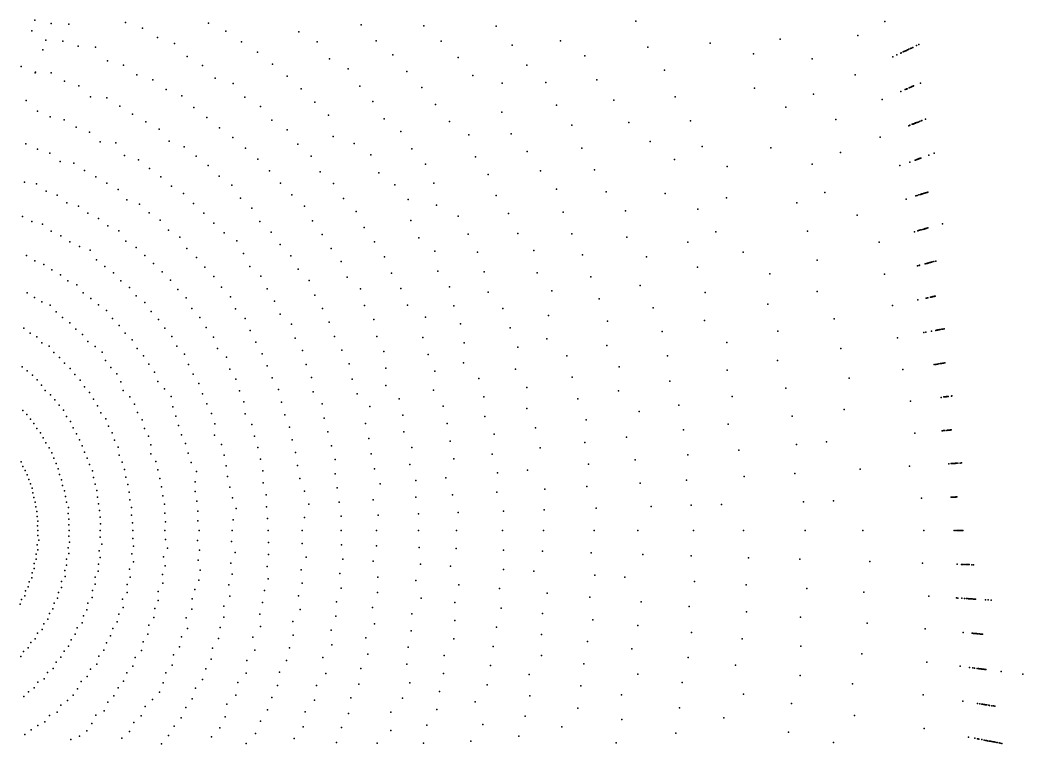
# Model space of a CAD drawing. Header units: millimetres. Extents: x -1492 to 2273, y -3124 to 2390.
# Drawn here: x 229 to 1950, y -366 to 875 of the extents above; entities that cross this region are included whole.
import ezdxf

# ---------------------------------------------------------------- set-up
doc = ezdxf.new("R2010")
doc.units = ezdxf.units.MM

msp = doc.modelspace()

# ---------------------------------------------------------------- linework, layer by layer
for p in [(254.3, 875.5, 1254.8), (282.6, 869.7, 1178.9), (312.7, 868.6, 1047.2), (410.1, 871.4, 1628.5), (439.1, 861.8, 1635.4), (552.4, 870.4, 1624.5), (814.4, 867.2, 1637.4), (921.7, 865.6, 1630.1), (1045.6, 865, 1640.4), (1285.2, 873.4, 1654.8), (1712.9, 872.8, 1590.4), (249.1, 857.2, 1623.8), (464.7, 845.3, 1631.1), (582.2, 856.7, 1632.1), (707.6, 855.4, 1633.5), (1666.2, 849, 1648.7), (273.2, 840.8, 1608), (302.2, 839.5, 1622.9), (329, 830.9, 1625.6), (358.7, 829, 1643.1), (493.9, 835.1, 1640.6), (608.8, 837.9, 1632.1), (739, 838.2, 1644.2), (840, 840, 1635), (951.7, 839, 1635.6), (1073.3, 832.5, 1642), (1156.2, 840, 1621), (1306.2, 829, 1647.5), (1413.2, 835.8, 1641.9), (1533.1, 842.8, 1642.9), (1756.4, 826.5, 1231.9), (1756.9, 826.7, 564.1), (1758.1, 827.3, 370.6), (1758.2, 827.4, 122.3), (1760.6, 828.5, 308.2), (1767.2, 831.6, 61.4), (1770.8, 833.3, 1421.8), (267.9, 824.5, 1047.9), (515.8, 812.7, 1627.7), (636.5, 820.5, 1636.3), (759.9, 809.2, 1633.5), (868.5, 815.6, 1639.9), (980.4, 811.1, 1640.4), (1197.8, 814, 1642.7), (1487.1, 817.6, 1697.1), (1588.1, 809.2, 1673.7), (1726.3, 812.3, 755.4), (1733.5, 815.7, 491.9), (1740, 818.8, 624.8), (1740.2, 818.9, 1591), (1740.7, 819.1, 1307.4), (1744, 820.7, 182.2), (1745.3, 821.3, 1140.8), (1746.7, 821.9, 431.5), (1746.9, 822, 695.1), (1747.9, 822.5, 909), (1748.4, 822.7, 1062.3), (1749.7, 823.3, 836.8), (1751.8, 824.3, 0), (1751.9, 824.4, 986.5), (1753.8, 825.3, 1503.5), (1754.1, 825.4, 244.9), (231.2, 795.7, 939.9), (379.1, 805.5, 1619.4), (406.6, 798, 1629.1), (542.2, 797.8, 1631.1), (661.9, 800.1, 1636.3), (792.1, 792.1, 1648.4), (1098.4, 798, 1641.2), (255, 784.9, 936.1), (255.5, 786.3, 1622.5), (282.5, 784.7, 1636.8), (429.6, 781.4, 1622), (563.7, 775.9, 1621.6), (687.1, 779.3, 1637.2), (892.8, 787.1, 1638.3), (1005.9, 780.2, 1641.2), (1334.6, 789.3, 1651.1), (1661.5, 781.8, 1618.9), (305.2, 770.8, 1627), (330.1, 762.9, 1631.4), (457.1, 772.9, 1633.4), (594.7, 766.6, 1640.6), (711.2, 757.4, 1637.2), (811.7, 762.2, 1638.4), (918.5, 759.8, 1640.7), (1056.2, 767.3, 1683), (1130.8, 768.5, 1652.8), (1218.3, 773.2, 1636.7), (1488.8, 758.6, 1670.9), (1749.7, 757.2, 897.1), (1750.1, 757.3, 755), (1750.2, 757.4, 825.3), (1751.1, 757.8, 1296.7), (1751.2, 757.8, 1211), (1754.6, 759.3, 688.3), (1755.3, 759.6, 1131.1), (1757.2, 760.4, 1052.6), (1757.3, 760.5, 556.3), (1757.3, 760.4, 975.6), (1758.2, 760.8, 428.2), (1759.2, 761.3, 492.2), (1759.3, 761.3, 1486.9), (1759.4, 761.4, 303.6), (1759.7, 761.5, 365.8), (1759.8, 761.5, 181.3), (1760.9, 762, 242.4), (1761.4, 762.2, 120.7), (1762.1, 762.5, 60.3), (1762.1, 762.5, 0), (1773.6, 767.5, 627.9), (350.1, 743.9, 1613.6), (378.2, 742.3, 1635), (479.9, 756.2, 1629.1), (506.6, 745.5, 1639.6), (614.9, 743.3, 1631.1), (1352.7, 743.7, 1643.8), (1590.3, 748.3, 1650.4), (1740.3, 753.1, 1568.7), (1747.8, 756.3, 1383.7), (239.6, 737.4, 1647.7), (400, 727.6, 1629.7), (527, 725.3, 1630.8), (641.3, 727.4, 1639.7), (734.7, 734.7, 1637.2), (834.4, 735.6, 1636.8), (941.9, 730.6, 1640.7), (1149.6, 729.5, 1645.8), (1247.7, 737.9, 1644.2), (1542.6, 725.9, 1704.8), (1708, 739.1, 1640.7), (259, 719.5, 1625.1), (281, 709.8, 1622.4), (422.2, 713.9, 1627.9), (549.5, 708.4, 1630.8), (758.5, 712.3, 1639.7), (853.6, 706.2, 1630.2), (1055.4, 717.3, 1645.1), (1782.3, 705.7, 1486.9), (304.7, 704.2, 1630.5), (325.6, 691.9, 1625.1), (444.9, 701.1, 1629.7), (468, 688.6, 1634.1), (571.2, 690.4, 1629.9), (661, 703.9, 1632.8), (965.8, 701.7, 1643.1), (1175.8, 695.3, 1651.2), (1273.2, 699.9, 1648), (1379.1, 702.7, 1648.2), (1628.4, 704.7, 1666.2), (1753.6, 694.3, 238.3), (1755.3, 695, 1198.1), (1755.8, 695.2, 747.7), (1759.7, 696.7, 178.9), (1760.3, 697, 423.2), (1760.4, 697, 964.7), (1760.7, 697.1, 1041.1), (1761, 697.2, 0), (1761.5, 697.4, 1120.4), (1762.4, 697.8, 486.7), (1762.4, 697.8, 1568.1), (1763.6, 698.3, 682.9), (1764.2, 698.5, 892.9), (1765, 698.8, 616.8), (1765.4, 699, 362.2), (1765.5, 699, 821.7), (1767.7, 699.9, 1381.3), (1767.9, 699.9, 552.4), (1769.6, 700.6, 301.4), (1772.4, 701.7, 119.9), (1775, 702.8, 60), (1776.4, 703.3, 1298.4), (348.1, 683.2, 1629.6), (594.2, 674, 1634.3), (687.5, 687.5, 1644), (766.5, 675.7, 1610.1), (882.5, 684.5, 1643.4), (999, 678.9, 1662.5), (1071.7, 680.1, 1636.4), (1704.5, 674.9, 1616.2), (238.8, 663.3, 1629), (259.1, 654.3, 1626.3), (366.5, 666.8, 1616.9), (393.2, 664.8, 1641.4), (485.1, 667.7, 1619.8), (510.6, 658.3, 1635), (615.7, 655.7, 1636.1), (705.4, 662.4, 1636.3), (802.2, 663.6, 1640.5), (901.3, 654.8, 1639.3), (1192.6, 655.6, 1645.1), (1309.9, 667.4, 1667.5), (1399.2, 658.4, 1646.7), (1517.2, 656.6, 1653.2), (280.1, 647.3, 1629.9), (408.4, 643.5, 1619.6), (531, 641.9, 1635), (637, 637, 1638.7), (728.2, 642, 1641.4), (830.7, 644.3, 1656.6), (1010.4, 641.2, 1647.2), (1098.9, 649.9, 1645.9), (1636.8, 648.1, 1653.2), (1768.7, 636.8, 676.8), (1769.4, 637, 420.4), (1769.7, 637.1, 958.4), (1769.9, 637.2, 358.8), (1770.3, 637.4, 298), (1770.8, 637.5, 237.8), (1770.9, 637.6, 611.5), (1771.8, 637.9, 1035.3), (1772.1, 638, 1368.4), (1772.2, 638, 178.1), (1772.9, 638.3, 118.5), (1773.2, 638.4, 1559.1), (1773.6, 638.5, 59.2), (1774.5, 638.9, 0), (1788.1, 643.8, 752.4), (1797.2, 647, 898.8), (297.9, 633.2, 1617.1), (321.1, 630.2, 1634.5), (432, 635.6, 1633.2), (451.2, 621.1, 1631.4), (551.8, 625.9, 1637.7), (924.7, 628.4, 1645.1), (1351.7, 636.1, 1694.5), (1442.4, 624.2, 1673.7), (1587.7, 628.6, 1707.7), (1738.3, 625.8, 1628.8), (1755.6, 632, 1268.1), (1764.7, 635.3, 1109.2), (1765, 635.4, 811.8), (1766.4, 635.9, 545.4), (1767.6, 636.4, 1192.2), (1767.9, 636.5, 1457.5), (1768, 636.5, 482.5), (339.6, 617.7, 1629), (358.8, 606.8, 1629), (470.8, 606.9, 1632.3), (570.6, 607.6, 1635.9), (657.1, 617, 1639.6), (743.7, 615.2, 1632), (844.4, 613.5, 1644.8), (1032.1, 610.4, 1650.4), (1122, 616.8, 1650.6), (1214.3, 618.7, 1647.4), (236.6, 597.6, 1623.4), (257.3, 594.6, 1636.4), (377.9, 595.5, 1629.9), (488.8, 590.9, 1629.6), (592.3, 592.3, 1643.9), (675.8, 595.8, 1638.7), (767, 595, 1641.4), (872.2, 592.7, 1661.6), (938.7, 595.7, 1636), (1149.6, 585.7, 1663.3), (274, 582.2, 1625.2), (293, 575, 1629.9), (397.3, 584.7, 1633.6), (509.6, 578.1, 1637.7), (607, 570, 1634.1), (695.6, 575.5, 1642.2), (784.1, 569.7, 1638.8), (894.9, 567.9, 1670.1), (1045.6, 574.8, 1642.3), (1234.3, 580.8, 1648.9), (1335.8, 578.1, 1651), (1441, 570.5, 1650.4), (1609.7, 579.5, 1606.6), (1749.2, 568.4, 1621.5), (1765.9, 573.8, 1261.9), (1768.4, 574.6, 804.6), (1771.2, 575.5, 737.4), (1773.9, 576.4, 1103.1), (1774.5, 576.6, 542.1), (1774.8, 576.7, 235.8), (1775.3, 576.8, 672.1), (1775.3, 576.8, 951.1), (1775.6, 576.9, 417.3), (1776.3, 577.2, 295.8), (1776.3, 577.1, 176.5), (1776.5, 577.2, 1448.9), (1777.5, 577.6, 0), (1778.8, 578, 480.2), (1780.1, 578.4, 608.1), (1781.4, 578.8, 1549.6), (1782.2, 579.1, 881.8), (1782.5, 579.2, 357.5), (1782.7, 579.2, 1030.5), (1782.7, 579.2, 1189.5), (1784.5, 579.8, 118), (1785.2, 580, 59), (1786.6, 580.5, 1364.8), (309.1, 562.3, 1620.6), (329.1, 556.4, 1632.7), (412, 567.1, 1619.8), (434, 559.5, 1636.4), (526.7, 560.9, 1635), (626.9, 552.7, 1640.3), (717.2, 556.3, 1651), (943.4, 557.9, 1612.8), (1392.1, 551.2, 1698.2), (1561.5, 562.2, 1659.6), (233.1, 538.8, 1630.6), (345.6, 544.6, 1629), (363.8, 535.3, 1634.6), (450.6, 544.7, 1633.6), (544.3, 544.3, 1635.9), (805.4, 547.4, 1646.6), (980.7, 539.1, 1646.7), (1066.8, 543.6, 1648), (1160.7, 546.2, 1653.8), (1267.7, 548.6, 1669.7), (1665.3, 541.1, 1644.3), (249.4, 529.9, 1626.8), (267.7, 525.5, 1638.1), (379.5, 522.4, 1630.8), (469.3, 532.4, 1640), (561.5, 527.3, 1636.8), (640.5, 529.9, 1631.4), (730.8, 530.9, 1643.1), (819.2, 519.9, 1640.6), (899.4, 531.9, 1646.4), (1778.1, 516.6, 666.6), (1779.6, 517, 1096), (1780, 517.1, 602.3), (1780.7, 517.3, 538.7), (1781.2, 517.5, 293.8), (1781.4, 517.5, 945.2), (1781.6, 517.6, 414.7), (1782, 517.7, 175.4), (1782.1, 517.8, 476.5), (1782.8, 518, 354.1), (1783.5, 518.2, 234.6), (1784.5, 518.5, 116.9), (1784.7, 518.5, 1441.6), (1786.2, 518.9, 58.5), (1786.2, 518.9, 0), (1811.3, 526.2, 1560.4), (282.3, 513.5, 1627.7), (299, 505.6, 1631.5), (398.7, 514, 1642.9), (483.6, 515, 1632.7), (503, 503, 1643.7), (579.4, 510.8, 1641.4), (659.7, 511.7, 1638.6), (747.5, 508, 1643.9), (913.3, 502.1, 1642.2), (998.1, 508.6, 1648.4), (1082.8, 509.5, 1647.2), (1175.6, 508.7, 1651.4), (1270.1, 502.9, 1651.2), (1422.8, 512.2, 1610.3), (1579.7, 513.3, 1661), (1763.4, 512.3, 1618.9), (1769.2, 514, 1169.2), (1770.5, 514.4, 1339.6), (1770.5, 514.4, 1013.6), (1772.3, 514.9, 730.7), (1774.3, 515.5, 1255.7), (1775, 515.7, 799.9), (1775.2, 515.7, 869.9), (314.2, 495.1, 1628.7), (331.1, 487.2, 1636.2), (410.6, 496.4, 1627.1), (428.2, 485.7, 1635.5), (515.3, 483.9, 1633.6), (600.7, 496.9, 1656.7), (675.4, 490.7, 1638.6), (762.7, 484, 1643.1), (836.9, 494.9, 1644), (1374.5, 494.8, 1657), (1703.2, 494.8, 1665.5), (240.3, 471.7, 1629.2), (349.2, 480.7, 1650.3), (443, 471.8, 1634.6), (531.5, 468.5, 1637.3), (612.3, 475, 1646.8), (693.5, 471.3, 1645.7), (854.2, 469.6, 1648.3), (940.5, 479.2, 1663.3), (1014.1, 477.2, 1649.2), (1110.2, 480.4, 1665), (1193.9, 472.7, 1655.4), (1303.8, 469.4, 1675.1), (1469.4, 477.4, 1645.3), (254.4, 462.8, 1625.4), (269.9, 456.4, 1632), (360.2, 464.4, 1632.4), (374.6, 452.8, 1632.4), (458.1, 458.1, 1636.4), (546.2, 451.9, 1638.2), (623.5, 453, 1637.7), (706.1, 448.1, 1641.2), (780, 461.3, 1648.3), (1391.2, 452, 1659.2), (1596.4, 463.8, 1662.4), (1768.7, 454.1, 723), (1771.3, 454.8, 1612.3), (1772.3, 455.1, 594.5), (1782, 457.5, 1167.6), (1784.1, 458.1, 797.1), (1784.8, 458.3, 1252.3), (1785, 458.3, 1013.1), (1786.1, 458.6, 867.7), (1786.5, 458.7, 412.3), (1786.6, 458.7, 1340.2), (1786.8, 458.8, 174.4), (1788.2, 459.1, 940.7), (1789.6, 459.5, 536.8), (1789.8, 459.6, 665.3), (1789.9, 459.6, 1092.9), (1790.9, 459.8, 0), (1790.9, 459.8, 292.8), (1791.9, 460.1, 1530.5), (1792.2, 460.1, 233.7), (1792.5, 460.2, 353), (1794.1, 460.7, 116.5), (1796.6, 461.3, 476.2), (1796.8, 461.3, 58.3), (1800.1, 462.2, 1441.6), (283.6, 446.9, 1629.2), (298.2, 438.8, 1633), (389.6, 441.9, 1636.2), (472.6, 443.8, 1637.3), (561.7, 435.7, 1642.8), (642, 436.3, 1649.5), (790.3, 434.5, 1640.4), (866.3, 441.4, 1644), (945.9, 445.1, 1647.3), (1025.5, 443.8, 1644.2), (1116, 441.8, 1652), (1208.1, 435, 1655.4), (1515.2, 440.2, 1680.3), (1712.2, 439.6, 1660), (311.1, 428.2, 1629.2), (326.7, 421.2, 1640.6), (402.1, 428.2, 1631.5), (417, 417, 1638.1), (487.1, 429.4, 1640.1), (499.5, 413.2, 1637.3), (574.8, 417.6, 1641.9), (652.8, 414.3, 1643.2), (725.3, 428.9, 1653.7), (813.4, 414.5, 1660.6), (882.5, 415.3, 1649.2), (965.8, 417.9, 1658.3), (1293.1, 420.1, 1643.5), (241.3, 408, 1631.5), (253.7, 399.7, 1629.6), (337.2, 407.6, 1628.2), (350.7, 397.8, 1632), (428.4, 402.3, 1632.4), (514.3, 398.9, 1643.8), (590.3, 401.1, 1649.2), (734.8, 404, 1645.7), (1032.2, 408.7, 1633.5), (1141.5, 411, 1669.8), (1222.4, 397.2, 1657), (1404.7, 408.1, 1659.2), (1596.5, 409.9, 1648.3), (1783.7, 398.7, 860.1), (1784.1, 398.8, 791.1), (1785.6, 399.1, 1161.1), (1785.7, 399.1, 1005.9), (1786.7, 399.4, 1514.5), (1790.9, 400.3, 1085.3), (1791.3, 400.4, 935.2), (1791.9, 400.5, 1247.8), (1793, 400.8, 1334.9), (1793, 400.8, 727.4), (1793.3, 400.8, 661.6), (1793.4, 400.9, 410.8), (1793.7, 400.9, 534), (1794.6, 401.1, 350.8), (1794.8, 401.2, 291.3), (1795, 401.2, 472.3), (1795.1, 401.2, 597.6), (1795.5, 401.3, 173.9), (1797, 401.7, 232.6), (1798, 401.9, 115.9), (1798.6, 402, 0), (1798.7, 402.1, 57.9), (1799, 402.1, 1429.9), (266.6, 392.3, 1632.5), (280.9, 386.6, 1645), (363.4, 387, 1633.9), (443.4, 390.9, 1641.8), (523.9, 380.6, 1635.5), (598.9, 380.1, 1639.1), (665.5, 393.6, 1643.2), (747.9, 381.1, 1647.5), (819.9, 385.8, 1648.3), (893.7, 386.7, 1646.6), (973.5, 385.4, 1649.8), (1057.2, 380.6, 1653.3), (1315.4, 382.2, 1655.8), (1511.7, 388.1, 1662.1), (1725.9, 385.8, 1660.7), (1769.3, 395.5, 1598.4), (290.9, 375, 1633.5), (302.1, 365.2, 1631.5), (377.4, 377.4, 1642.5), (387.5, 363.8, 1635.8), (454.1, 375.7, 1637.1), (466.8, 362.1, 1640.9), (537.7, 365.4, 1642), (615, 363.7, 1651), (675.3, 371.3, 1637.7), (836.1, 361.8, 1657.1), (924.8, 366.2, 1681.9), (1135.9, 369.1, 1643.9), (1625.8, 363.4, 1665.9), (235.8, 347, 1634), (314.2, 356.4, 1635.4), (324.5, 345.5, 1631.5), (398.9, 351.7, 1636.8), (477.7, 347, 1640), (548.6, 348.1, 1641.1), (695, 354.1, 1657.6), (759.5, 357.4, 1647.5), (984.6, 354.5, 1649), (1069.7, 347.6, 1655), (1236.6, 359.3, 1660.1), (1403.4, 360.3, 1643.5), (1804.3, 344.2, 864.3), (1804.3, 344.2, 1086.3), (1804.8, 344.3, 115.6), (1806.1, 344.5, 411), (1806.8, 344.7, 1011.2), (1807.5, 344.8, 57.8), (1807.5, 344.8, 291.4), (1810.5, 345.4, 1169.7), (1811.1, 345.5, 535.7), (1811.9, 345.6, 1340.2), (1814.2, 346.1, 1527.9), (246.2, 338.8, 1631.1), (257.9, 332.5, 1638.8), (336.2, 336.2, 1636.3), (409.5, 338.8, 1635.8), (421.4, 326.9, 1641.5), (489.4, 332.6, 1643.7), (561.2, 331.9, 1646.6), (623.7, 342.9, 1644.6), (700.8, 329.8, 1645.9), (768.7, 332.7, 1643.9), (841.2, 333.1, 1645.7), (920.1, 331.2, 1653.5), (1132.8, 329.1, 1623.7), (1330.5, 341.6, 1660.5), (1529.2, 341.8, 1668.6), (1734.3, 330.8, 1658), (1779.6, 339.5, 784), (1782.8, 340.1, 653.4), (1792.7, 342, 1609), (1800, 343.4, 231.5), (1801.1, 343.6, 470.8), (1801.3, 343.6, 173.3), (1802.1, 343.8, 596.1), (1802.4, 343.8, 350), (1802.8, 343.9, 1247.3), (1802.9, 343.9, 726.7), (1803.5, 344, 0), (1803.8, 344.1, 935.7), (1803.8, 344.1, 1424.4), (266.3, 321.9, 1627.2), (278.9, 316.4, 1642.7), (345.3, 324.3, 1630.6), (357.9, 315.5, 1642.1), (429.8, 312.2, 1634.9), (497.9, 316, 1638.1), (567.8, 312.1, 1636.4), (633.8, 322.9, 1643.7), (990.7, 321.9, 1641.4), (1083.3, 314.7, 1659.9), (1236, 317.3, 1645.1), (1441.8, 322.3, 1675.8), (1637.1, 312.3, 1666.7), (287, 305.6, 1633), (296.7, 296.7, 1634), (369.7, 305.9, 1651.7), (441.1, 299.8, 1641.5), (511.4, 302.4, 1650.3), (583.5, 297.3, 1654.1), (644.3, 303.2, 1645.5), (713.9, 308.9, 1653.1), (780.9, 309.2, 1648.4), (853.1, 307.1, 1649.2), (929, 301.9, 1651.8), (1167.1, 299.7, 1658.5), (1339.9, 299.5, 1659.7), (232.5, 281, 1631.7), (305.5, 286.9, 1632.1), (315.3, 277.9, 1636.9), (375.9, 291.5, 1637.3), (384.8, 279.6, 1637.3), (450.1, 285.6, 1640.6), (518, 284.8, 1641.8), (588.9, 277.1, 1643.8), (653.2, 282.6, 1644.6), (720.1, 285.1, 1645.9), (793.6, 285.7, 1655.5), (856.8, 278.4, 1638.7), (990, 287.6, 1624.5), (1079.1, 277.1, 1639.3), (1256.7, 280.9, 1660.1), (1528.4, 291.6, 1656.9), (1743.8, 276.2, 1658), (1797.4, 284.7, 1604.3), (1799.7, 285, 928.4), (1800.1, 285.1, 656.1), (1800.2, 285.1, 788.7), (1802.3, 285.5, 1079.2), (1802.9, 285.5, 1240.5), (1805.1, 285.9, 1417.7), (1808.3, 286.4, 409.2), (1808.4, 286.4, 349.3), (1808.6, 286.5, 290), (1808.7, 286.5, 532), (1809.1, 286.5, 725.2), (1809.2, 286.5, 595.2), (1809.3, 286.6, 173.2), (1809.7, 286.6, 862.2), (1809.8, 286.6, 115.3), (1809.9, 286.7, 231.5), (1810, 286.7, 470.5), (1812.4, 287.1, 0), (1812.5, 287.1, 57.7), (1813, 287.1, 1164.9), (1813.1, 287.2, 1333.7), (1813.3, 287.2, 1009.3), (1815.8, 287.6, 1520.9), (241.3, 273.8, 1632.7), (250.4, 266.7, 1636.6), (258.4, 258.4, 1634.7), (323.3, 267.4, 1634), (395.3, 268.6, 1645), (459.6, 271.8, 1643.4), (526.1, 268, 1640), (599.3, 259.4, 1649.4), (661.7, 262, 1644.6), (729.1, 262.5, 1646.8), (798.8, 259.5, 1648.4), (940.5, 273.2, 1656.1), (1016.2, 260.9, 1653.2), (1176.5, 263, 1659.3), (1442.1, 275.1, 1665.2), (1651.7, 261.6, 1672.3), (265.7, 249.5, 1630.8), (332.3, 257.7, 1637.9), (339.6, 246.7, 1635), (401.9, 255, 1638.3), (465.5, 255.9, 1634.9), (476.9, 243, 1647.2), (535.5, 252, 1643.7), (672.2, 242, 1651), (856.8, 248.9, 1622.9), (938.3, 240.9, 1638), (1098.2, 245.5, 1655.8), (1343.7, 256.3, 1653.5), (1542.9, 244.4, 1663.5), (272.3, 240.1, 1623.9), (281.5, 232.9, 1634.7), (288.9, 224.1, 1635.6), (348.4, 236.8, 1640.8), (355.1, 225.3, 1637.9), (406.1, 240.2, 1623.9), (417.3, 229.4, 1639.2), (488.5, 229.9, 1661.5), (541.9, 234.5, 1640), (605.8, 239.9, 1645.7), (732.1, 237.9, 1635.9), (807.4, 234.6, 1650.1), (879.6, 225.8, 1651.8), (1024.9, 229.1, 1654.9), (1185.9, 226.2, 1661.7), (1255.9, 239.6, 1648.3), (1450.7, 229.8, 1666), (1809.1, 228.5, 1607.7), (1813.6, 229.1, 348.7), (1813.9, 229.2, 931.6), (1814.5, 229.2, 594.2), (1814.7, 229.2, 791.5), (1814.8, 229.3, 289.7), (1815, 229.3, 231.1), (1815.2, 229.3, 469.8), (1815.2, 229.3, 1161.1), (1815.4, 229.3, 173), (1815.6, 229.4, 1329.6), (1816.9, 229.5, 115.2), (1817, 229.5, 1006.9), (1817.2, 229.6, 1083.2), (1817.7, 229.6, 57.6), (1817.8, 229.6, 532.3), (1818.3, 229.7, 409.7), (1818.6, 229.7, 0), (1818.6, 229.7, 1516.4), (1819.6, 229.9, 863.1), (1820.8, 230, 1247.3), (1821.2, 230.1, 660.9), (1827.3, 230.8, 1428.7), (1827.4, 230.9, 729.3), (296, 215, 1636.6), (362, 214.1, 1637.9), (425.3, 216.7, 1643.1), (490.9, 212.4, 1646.3), (549.6, 217.6, 1641.8), (612.7, 220.6, 1644.8), (677.6, 220.2, 1646.4), (747.4, 217.1, 1654), (828.9, 212.8, 1679.6), (954.8, 213.4, 1654.3), (1098.7, 209.6, 1645.9), (1359.2, 215.3, 1663.5), (1643, 207.6, 1656), (1756.7, 221.9, 1662.8), (233.9, 206.2, 1634.5), (240.8, 199.2, 1638.5), (246.7, 191.3, 1636.5), (303.6, 206.4, 1642.5), (308.5, 195.8, 1634.7), (367.4, 202, 1633), (376.2, 191.7, 1644.7), (430.7, 202.7, 1638.3), (438.3, 189.7, 1644), (496.2, 196.5, 1642.5), (557.4, 200.7, 1645.6), (615.5, 200, 1634.6), (683.4, 198.6, 1644.6), (751, 192.8, 1647.7), (885.8, 198, 1651), (1026.3, 195.8, 1646.4), (1200, 190.1, 1672.2), (1291.2, 204.5, 1685.4), (1553.9, 196.3, 1667.9), (252.9, 183.7, 1638.5), (257.6, 175, 1632.6), (315.8, 186.8, 1641.5), (320.4, 176.1, 1635.6), (380.7, 179.2, 1638.8), (442.8, 175.3, 1639.2), (501, 180.4, 1638.7), (563.1, 183, 1644.7), (626.8, 182.1, 1648.5), (691.3, 177.5, 1649.2), (821.9, 183.7, 1652.8), (962, 183.5, 1656.1), (1113.1, 176.3, 1658.3), (1367.2, 172.7, 1665.8), (1444.1, 182.4, 1651), (1820.3, 172.1, 231), (1821.3, 172.2, 115.1), (1821.4, 172.2, 860.9), (1821.5, 172.2, 469.8), (1821.7, 172.2, 409), (1821.7, 172.2, 173), (1822.2, 172.2, 531.8), (1822.6, 172.3, 724.8), (1823, 172.3, 57.5), (1823.3, 172.4, 1006.9), (1823.9, 172.4, 0), (1824.4, 172.5, 1083.8), (1824.9, 172.5, 1516.4), (1825.5, 172.6, 1246.1), (1826.6, 172.7, 1423.2), (264.1, 167.6, 1639.4), (268.7, 158.9, 1636.5), (326, 166.1, 1636.6), (331, 155.8, 1636.6), (387.3, 167.6, 1643.7), (391.2, 154.9, 1638.8), (449.7, 161.9, 1645), (505.8, 164.3, 1636.8), (562.4, 163.4, 1626.8), (631.1, 162, 1645.7), (696.1, 155.6, 1648.3), (757.1, 169.2, 1648.6), (827.7, 157.9, 1653.7), (887.3, 169.3, 1643.1), (1042.6, 165.1, 1663.3), (1269.7, 160.4, 1649.8), (1764.3, 166.8, 1664.1), (1810.9, 171.2, 787.1), (1811.4, 171.2, 927), (1811.6, 171.2, 655.1), (1813.2, 171.4, 591.8), (1814.8, 171.6, 1156.8), (1815.4, 171.6, 1607.7), (1815.4, 171.6, 1324.9), (1818.9, 171.9, 348.5), (1820.1, 172.1, 289.6), (273.4, 150.3, 1635.5), (278.8, 142.1, 1640.4), (335.9, 145.4, 1637.6), (397.1, 143, 1643.7), (453.5, 147.3, 1641.1), (513.1, 149.1, 1644.4), (574.5, 147.5, 1647.5), (637, 142.4, 1648.5), (763.3, 145.6, 1651.3), (901.2, 142.7, 1659.7), (966.8, 153.1, 1655.2), (1121.4, 141.7, 1663.3), (1197.8, 151.3, 1661.7), (1462.3, 138.2, 1666), (1561.3, 147.6, 1670.1), (1612.8, 152.5, 1620), (283.3, 133.3, 1641.4), (287.2, 124.3, 1640.4), (339.9, 134.6, 1635.6), (344.4, 124, 1637.6), (399, 129.6, 1634), (453.6, 131.8, 1625.8), (517.5, 132.9, 1644.4), (579.2, 129.5, 1648.4), (641.5, 122.4, 1649.4), (701.8, 133.9, 1651), (769.6, 121.9, 1655.8), (831.3, 131.7, 1651.9), (973.2, 122.9, 1658.7), (1038.8, 131.2, 1649.8), (1284.4, 121.4, 1663.3), (1374.5, 129.9, 1668.9), (231, 117.7, 1636.6), (234.1, 110.2, 1633.6), (291, 115.2, 1640.4), (294.2, 105.9, 1639.4), (348.1, 113.1, 1637.6), (404.3, 117.5, 1639.8), (408, 104.8, 1640.8), (462.1, 118.6, 1642.1), (465.6, 104.1, 1642.1), (522.6, 116.8, 1648.2), (582.6, 111.1, 1647.5), (705.3, 111.7, 1650.1), (836.9, 105.7, 1655.5), (897.6, 113.4, 1645.7), (1099.6, 103.9, 1625.2), (1204.3, 113.8, 1665), (1670.4, 105.1, 1673.7), (1754.8, 110.4, 1651.1), (1822.2, 114.6, 1609.6), (1826.2, 114.9, 724.5), (1826.8, 114.9, 115.2), (1826.8, 114.9, 231.2), (1827, 114.9, 470), (1827.4, 115, 349.3), (1827.5, 115, 57.5), (1827.5, 115, 1244.4), (1827.6, 115, 290), (1827.8, 115, 861.8), (1828, 115, 1083.2), (1828.1, 115, 595.2), (1828.8, 115.1, 1421.3), (1830.2, 115.1, 173.3), (1831.4, 115.2, 0), (1833.1, 115.3, 410.5), (1833.1, 115.3, 1009.8), (1833.4, 115.3, 533.7), (1833.9, 115.4, 661.6), (1835.4, 115.5, 937), (1835.6, 115.5, 795.9), (1837.8, 115.6, 1168.6), (1841.7, 115.9, 1340.7), (1844, 116, 1528.5), (237.6, 102.8, 1634.6), (241, 95.4, 1636.6), (243.9, 87.8, 1636.6), (296.7, 96.4, 1635.5), (300, 87.1, 1637.5), (353.4, 102.7, 1646.4), (355, 91.1, 1639.5), (410.4, 91.7, 1637.9), (468.9, 89.4, 1643.1), (531.5, 101.4, 1665.3), (585.2, 92.7, 1645.6), (645.7, 102.3, 1651.3), (709.2, 89.6, 1652), (769.7, 97.2, 1648.6), (959.3, 90.7, 1629.4), (1048.2, 99.1, 1659.1), (1372.2, 86.3, 1662), (1471.2, 92.6, 1672), (1558.4, 98, 1662.8), (246.7, 80.1, 1637.6), (249.7, 72.5, 1641.5), (301.8, 77.5, 1633.5), (357.7, 79.9, 1639.5), (360.8, 68.8, 1643.4), (414.1, 79, 1641.8), (472, 74.8, 1645), (529.5, 83.9, 1650.1), (588.8, 74.4, 1648.4), (646.4, 81.7, 1645.7), (773.2, 73.1, 1650.4), (847, 80.1, 1669.8), (907.9, 85.8, 1658.8), (1129.2, 71, 1664.9), (1201.4, 75.6, 1656.9), (1293.1, 81.4, 1670.4), (251.2, 64.5, 1637.6), (252.7, 56.5, 1634.6), (305.2, 68.2, 1639.4), (307, 58.6, 1638.5), (362.2, 57.4, 1640.5), (416.3, 65.9, 1641.8), (417.5, 52.7, 1638.8), (473.9, 59.9, 1644), (529.2, 66.8, 1641.5), (593.5, 56.1, 1655.9), (651.3, 61.6, 1652.2), (717.2, 67.8, 1664.8), (835.1, 52.5, 1642.1), (908.2, 57.1, 1655.3), (970.9, 61.1, 1644.9), (1047.1, 65.9, 1653.2), (1775.6, 55.8, 1668.2), (1826.4, 57.4, 1611), (1828.2, 57.5, 791.5), (1828.2, 57.5, 658.5), (1828.9, 57.5, 409), (1829.3, 57.5, 289.9), (1829.4, 57.5, 531.8), (1829.6, 57.5, 1161.7), (1830.1, 57.5, 933), (1831.5, 57.6, 1331.3), (1831.9, 57.6, 173.3), (1832.5, 57.6, 231.6), (1832.9, 57.6, 1517.1), (1833.2, 57.6, 863.1), (1833.5, 57.6, 726.3), (1833.6, 57.6, 471), (1833.7, 57.6, 596.1), (1834, 57.6, 350), (1834.1, 57.6, 1008.8), (1834.2, 57.6, 1085.3), (1834.2, 57.6, 57.7), (1834.5, 57.7, 115.5), (1835.1, 57.7, 0), (1835.4, 57.7, 1424.4), (1836, 57.7, 1248.4), (254.9, 48.6, 1638.6), (256.3, 40.6, 1638.6), (308.7, 48.9, 1638.5), (312.3, 39.5, 1650.2), (363.6, 45.9, 1639.5), (365.3, 34.5, 1641.5), (420.2, 39.7, 1643.7), (476.9, 45.1, 1648.8), (532.2, 50.3, 1645.3), (599.7, 37.7, 1669.1), (651.8, 41, 1649.4), (724.2, 45.6, 1676.7), (776.4, 48.8, 1653.1), (1128.1, 35.5, 1660.8), (1217.3, 38.3, 1676.3), (1311.6, 41.2, 1691.7), (1380.6, 43.4, 1669.7), (1432.4, 45, 1625.5), (1573, 49.4, 1675.9), (1624.8, 51.1, 1625.6), (257.6, 32.5, 1639.6), (258.2, 24.4, 1637.6), (311.4, 29.4, 1639.4), (312.5, 19.7, 1641.4), (366.4, 23.1, 1642.5), (420.4, 26.5, 1640.8), (477.5, 30, 1646.9), (533.9, 33.6, 1646.3), (594.9, 18.7, 1653.1), (653.8, 20.5, 1652.2), (716.9, 22.5, 1657.5), (780.1, 24.5, 1658.6), (843.6, 26.5, 1656.4), (912.5, 28.7, 1660.6), (980.4, 30.8, 1658.7), (1058.3, 33.3, 1668.4), (259.1, 8.1, 1636.6), (259.3, 16.3, 1640.6), (259.4, 0, 1637.6), (312.6, 9.8, 1639.4), (313.3, 0, 1642.4), (366.5, 0, 1639.5), (367.2, 11.5, 1643.4), (421.8, 13.3, 1643.7), (422.5, 0, 1645.6), (477.4, 0, 1643.1), (478.5, 15, 1647.9), (534.3, 16.8, 1645.3), (536.1, 0, 1650.1), (592.8, 0, 1646.5), (654.9, 0, 1654.1), (713.3, 0, 1648.3), (780, 0, 1657.6), (840.3, 0, 1649.2), (912.9, 0, 1660.6), (977.9, 0, 1653.5), (1056.7, 0, 1665), (1127, 0, 1658.3), (1213.8, 0, 1670.6), (1288.9, 0, 1661.7), (1384.5, 0, 1673.6), (1470.1, 0, 1667.5), (1575.8, 0, 1678.1), (1675.1, 0, 1675.1), (1779.4, 0, 1671), (1831.8, 0, 1614.9), (1834.4, 0, 726.3), (1836.5, 0, 596.7), (1837.3, 0, 936.1), (1837.6, 0, 1010.2), (1838.1, 0, 1335.4), (1838.4, 0, 472), (1838.4, 0, 1520.9), (1838.6, 0, 865.2), (1838.8, 0, 350.8), (1838.9, 0, 1167), (1839, 0, 534.3), (1839.4, 0, 232.4), (1839.4, 0, 662.2), (1840.1, 0, 57.8), (1840.8, 0, 174), (1841, 0), (1841.1, 0, 291.6), (1842.4, 0, 115.9), (1842.5, 0, 411.9), (1843.6, 0, 1252.9), (1843.7, 0, 1090.4), (1844.7, 0, 798.3), (1846.6, 0, 1432.4), (259.6, -8.2, 1639.6), (261.2, -16.4, 1652.4), (313, -9.8, 1641.4), (366.7, -11.5, 1641.5), (422.3, -13.3, 1645.6), (478.8, -15, 1648.8), (533.4, -16.8, 1642.5), (258.5, -24.4, 1639.6), (259.5, -32.8, 1651.4), (311.7, -29.5, 1641.4), (314, -19.8, 1649.3), (369.2, -23.2, 1655.2), (423.7, -26.7, 1653.4), (482.3, -30.3, 1663.2), (536.9, -33.8, 1655.8), (591.8, -18.6, 1644.7), (655.3, -20.6, 1655.9), (712.9, -22.4, 1648.3), (780.5, -24.5, 1659.4), (840.8, -26.4, 1651), (913.9, -28.7, 1663.2), (977.4, -30.7, 1653.5), (1058.3, -33.3, 1668.4), (256.6, -40.6, 1640.6), (256.8, -49, 1650.4), (308.9, -48.9, 1639.4), (312.5, -39.5, 1651.2), (364.9, -34.5, 1639.5), (366.6, -46.3, 1653.2), (420.6, -39.8, 1645.6), (475.2, -44.9, 1643.1), (534.4, -50.5, 1652), (598, -37.6, 1664.4), (655.4, -41.2, 1658.7), (719.8, -45.3, 1666.6), (782.7, -49.2, 1666.7), (1125.3, -35.4, 1656.6), (1209.1, -38, 1665), (1297.5, -40.8, 1673.6), (1380.6, -43.4, 1669.7), (1478.6, -46.5, 1678), (1566.8, -49.2, 1669.3), (253, -65, 1649.4), (253.3, -56.6, 1638.6), (305.9, -68.4, 1643.4), (309, -59, 1649.3), (363.5, -57.6, 1646.4), (416.8, -66, 1643.7), (423.6, -53.5, 1663.1), (478, -60.4, 1658.4), (538, -68, 1669.1), (590.5, -55.8, 1647.5), (653.1, -61.7, 1656.9), (711.3, -67.2, 1651), (834.6, -52.5, 1641.2), (915.9, -57.6, 1669.4), (967.8, -60.9, 1639.7), (1058.3, -66.6, 1670.9), (1687, -53, 1687.9), (1777.1, -55.8, 1669.6), (1836.9, -57.7, 1620.2), (1844.1, -58, 1431.1), (1846, -58, 1255.1), (1848, -58.1, 1093.4), (1848.4, -58.1, 800.3), (1848.8, -58.1, 942.5), (1851.7, -58.2, 602), (1852.2, -58.2, 872), (1852.5, -58.2, 1018.9), (1852.7, -58.2, 353.6), (1852.9, -58.2, 1533.6), (1853.2, -58.2, 1176.7), (1853.6, -58.2, 667.7), (1854, -58.3, 734.4), (1854.2, -58.3, 58.3), (1854.2, -58.3, 1347.8), (1854.4, -58.3, 539), (1855.9, -58.3, 294.1), (1855.9, -58.3, 476.7), (1856.3, -58.3, 234.6), (1857.4, -58.4, 116.9), (1862.1, -58.5, 0), (1862.1, -58.5, 416.4), (1864.8, -58.6, 176.4), (249.1, -80.9, 1653.4), (249.7, -72.5, 1641.5), (306.4, -78.7, 1658.1), (358.1, -80, 1641.5), (363.2, -69.3, 1654.2), (418.2, -79.8, 1658.2), (473.4, -75, 1649.8), (535.6, -84.8, 1669.1), (592.8, -74.9, 1659.7), (654.8, -82.7, 1667.1), (777.8, -73.5, 1660.4), (842.9, -79.7, 1661.7), (907.9, -85.8, 1658.8), (1110.2, -69.8, 1636.8), (1214.9, -76.4, 1675.5), (1266.8, -79.7, 1636.4), (243, -96.2, 1650.4), (244.8, -88.1, 1642.5), (299.9, -97.5, 1653.2), (300.3, -87.3, 1639.4), (353.2, -102.6, 1645.4), (358.1, -92, 1654.2), (413.1, -92.3, 1648.5), (473.8, -90.4, 1660.3), (529.1, -100.9, 1657.7), (587.2, -93, 1651.2), (648.3, -102.7, 1657.8), (712.8, -90, 1660.2), (780.2, -98.6, 1671.2), (982.1, -92.8, 1668.1), (1051.4, -99.4, 1664.2), (1386.2, -87.2, 1678.9), (1474.5, -92.8, 1675.8), (1578.9, -99.3, 1684.7), (231.7, -118, 1641.5), (237.4, -111.7, 1656.3), (238.6, -103.3, 1641.5), (293.2, -116.1, 1653.2), (295.1, -106.3, 1644.3), (352.9, -114.7, 1660), (405, -117.7, 1642.7), (412.9, -106, 1660.2), (466.1, -104.2, 1644), (466.1, -119.7, 1656.5), (524.1, -117.2, 1652.9), (588.9, -112.3, 1665.4), (706.9, -112, 1653.8), (842.3, -106.4, 1666.2), (917.2, -115.9, 1681.6), (1133.2, -107.1, 1674.8), (1206.6, -114.1, 1668.2), (1676.8, -105.5, 1680.1), (1788.3, -112.5, 1682.6), (1835.6, -115.5, 1521.5), (1837.7, -115.6, 1337.8), (1844.6, -116.1, 1629.5), (1849.4, -116.4, 733.7), (1852.8, -116.6, 603.2), (1855, -116.7, 477.2), (1856.4, -116.8, 1442.8), (1856.4, -116.8, 1264.1), (1856.4, -116.8, 1100), (1856.8, -116.8, 947.9), (1858.4, -116.9, 416.2), (1859.3, -117, 670.7), (1859.4, -117, 806.2), (1860.2, -117, 541.5), (1861.1, -117.1, 295.3), (1862.7, -117.2, 356), (1864.5, -117.3, 236), (1865, -117.3, 176.6), (1866.6, -117.4, 117.7), (1868.3, -117.5, 0), (1868.4, -117.5, 58.8), (1885.6, -118.6, 889), (1890, -118.9, 1041.1), (1895.2, -119.2, 1205.1), (229.1, -125.9, 1650.4), (285.4, -134.3, 1653.2), (287.5, -124.4, 1642.4), (343.6, -136, 1653.2), (345.6, -124.4, 1643.4), (405.9, -131.9, 1662.1), (460.5, -133.8, 1650.7), (523.8, -134.5, 1664.3), (578.5, -129.3, 1646.5), (645.1, -123.1, 1658.7), (709.6, -135.4, 1669.4), (772.1, -122.3, 1661.3), (833.6, -132, 1656.4), (975.2, -123.2, 1662.1), (1054.7, -133.2, 1675.2), (1294.8, -122.4, 1676.7), (1377.1, -130.2, 1672), (276.7, -152.1, 1655.2), (279.5, -142.4, 1644.3), (337.9, -146.2, 1647.3), (398.5, -143.5, 1649.5), (458.8, -149.1, 1660.3), (514.3, -149.4, 1648.2), (578.4, -148.5, 1658.8), (640.2, -143.1, 1656.9), (770.8, -147, 1667.6), (901.2, -142.7, 1659.7), (974.9, -154.4, 1669), (1125.3, -142.2, 1669.1), (1211.8, -153.1, 1681.1), (1475.4, -139.5, 1681), (1568.2, -148.2, 1677.4), (267.2, -169.6, 1659.1), (270, -159.7, 1644.3), (327.3, -166.8, 1643.4), (335.7, -158, 1660), (388.2, -168, 1647.6), (395.9, -156.7, 1658.2), (450.2, -162.1, 1646.9), (516.1, -167.7, 1670.1), (572.5, -166.3, 1655.9), (641.5, -164.7, 1672.7), (696.9, -155.8, 1650.1), (762.9, -170.5, 1661.3), (837, -159.7, 1672.4), (900.1, -171.7, 1666.7), (1046.3, -165.7, 1669.2), (1289.1, -162.9, 1675.1), (1682.5, -159, 1690), (1781.7, -168.4, 1680.6), (255.1, -185.4, 1653.2), (259, -176, 1641.4), (316.6, -187.2, 1645.4), (323.4, -177.8, 1651.2), (384.1, -180.7, 1653.4), (448.2, -177.5, 1659.4), (506.2, -182.2, 1655.8), (569.6, -185.1, 1663.5), (628.2, -182.5, 1652.2), (697.8, -179.2, 1664.8), (822.3, -183.8, 1653.7), (973.5, -185.7, 1675.9), (1123.7, -178, 1674), (1381.2, -174.5, 1682.8), (1467.7, -185.4, 1678), (1846.8, -174.6, 1635.4), (1862.6, -176.1, 1028.5), (1862.6, -176.1, 1271.4), (1862.8, -176.1, 1451.4), (1862.9, -176.1, 1106.7), (1864.7, -176.3, 881.4), (1865.2, -176.3, 741.8), (1865.6, -176.3, 1550.2), (1867, -176.5, 1362.5), (1867.3, -176.5, 297.1), (1868.1, -176.6, 609.7), (1868.7, -176.6, 59), (1869.4, -176.7, 812.6), (1869.8, -176.7, 482.2), (1870.9, -176.9, 118.2), (1871, -176.9, 546), (1871.5, -176.9, 676.8), (1871.7, -176.9, 957.9), (1872.7, -177, 358.8), (1875.3, -177.3, 1195.4), (1876.7, -177.4, 238.1), (1878.2, -177.5, 178.3), (1879.6, -177.7, 0), (1880, -177.7, 422.1), (243.1, -201.1, 1654.2), (247.4, -191.9, 1641.4), (312, -198, 1653.2), (372.9, -205, 1657.2), (377.4, -192.3, 1649.5), (437.2, -205.7, 1663.2), (440.4, -190.6, 1651.7), (502.8, -199.1, 1664.3), (559.3, -201.4, 1651.2), (631.6, -205.2, 1677.3), (691.1, -200.8, 1663), (763.8, -196.1, 1675.7), (894.7, -200, 1667.6), (1040.6, -198.5, 1669.2), (1202.3, -190.4, 1675.5), (1278.5, -202.5, 1668.8), (1568.8, -198.2, 1683.9), (230.2, -216.1, 1655.2), (235.2, -207.3, 1643.4), (299.1, -217.3, 1654.2), (304.6, -207, 1647.3), (364.3, -215.5, 1648.5), (426.8, -217.5, 1648.8), (492.3, -213.1, 1651), (557.1, -220.6, 1664.4), (618.3, -222.6, 1659.7), (686.3, -223, 1667.6), (748.6, -217.5, 1656.7), (825.8, -212, 1673.3), (956.8, -213.9, 1657.8), (1123.6, -214.3, 1683.1), (1375, -217.8, 1682.8), (1673.2, -211.4, 1686.4), (285.9, -236.5, 1660), (290.8, -225.6, 1646.4), (349.7, -237.6, 1646.6), (360.7, -228.9, 1664), (422.5, -232.3, 1659.4), (490.2, -230.6, 1667.2), (547.5, -236.9, 1656.9), (813.5, -236.3, 1662.6), (892.6, -229.2, 1676.4), (1035.9, -231.6, 1672.6), (1196.3, -228.2, 1676.3), (1456.6, -230.7, 1672.8), (1784.9, -225.5, 1689.5), (1841.9, -232.7, 1636.8), (1857.9, -234.7, 1452.6), (1863.4, -235.4, 957), (1866.6, -235.8, 814.2), (1870.9, -236.4, 1370.1), (1871.3, -236.4, 1560.4), (1873.3, -236.7, 1283.2), (1873.6, -236.7, 1038.2), (1874.4, -236.8, 680.2), (1875.3, -236.9, 748.4), (1875.9, -237, 549.3), (1876.2, -237, 889.9), (1876.7, -237.1, 614.6), (1877.4, -237.2, 423), (1877.7, -237.2, 485.9), (1878.9, -237.4, 361.3), (1880, -237.5, 239.4), (1880.4, -237.6, 300.2), (1881.6, -237.7, 179.3), (1882.3, -237.8, 119.4), (1884.1, -238, 59.7), (1886, -238.3, 0), (270.5, -254, 1660), (276, -243.4, 1646.4), (344.2, -250.1, 1657.2), (406.6, -258, 1657.5), (412.3, -243.8, 1648.8), (479.1, -244.1, 1654.8), (542.2, -255.1, 1664.4), (616.8, -244.2, 1675.5), (674.1, -242.7, 1655.6), (753.6, -244.9, 1683.9), (955.5, -245.3, 1668.1), (1102.6, -246.5, 1662.4), (1289, -245.9, 1691.7), (1567.2, -248.2, 1689.8), (1912.4, -241.6, 1223.3), (1949.6, -246.3, 1162.1), (253.3, -269.7, 1655.2), (259.8, -259.8, 1643.4), (327.7, -271.1, 1656.3), (333.9, -259, 1645.6), (397.1, -269.9, 1652.7), (474.4, -260.8, 1666.2), (530.3, -270.2, 1653.1), (602.4, -260.7, 1657.8), (670.6, -265.5, 1666.6), (737.9, -265.7, 1666.7), (810, -263.2, 1671.5), (898, -260.9, 1700.9), (1030.7, -264.6, 1676.8), (1190.9, -266.2, 1679.5), (1365, -260.4, 1679.7), (1657.3, -262.5, 1678), (235.6, -284.7, 1653.2), (243.5, -276.2, 1647.3), (310.2, -291.3, 1657.2), (320.1, -282.2, 1662.1), (390, -283.4, 1659.4), (456.3, -289.6, 1663.4), (468.1, -276.9, 1673.9), (524.5, -288.4, 1662.5), (599.2, -282, 1672.7), (660.8, -286, 1663.9), (734, -290.6, 1677.6), (796.6, -286.8, 1661.7), (885.2, -287.6, 1693), (948.8, -275.7, 1670.7), (1103.6, -283.3, 1676.5), (1260.9, -281.8, 1665.7), (1470, -280.4, 1697.5), (1778.4, -281.7, 1690.8), (1846.3, -292.4, 1648), (299.3, -299.3, 1648.5), (373.6, -309.1, 1669), (379.4, -294.3, 1652.7), (443.7, -301.5, 1651), (513.2, -303.5, 1655.9), (583.8, -297.5, 1655), (653.3, -307.4, 1668.5), (944, -306.7, 1678.4), (1010.1, -293.5, 1657.4), (1185.9, -304.5, 1685.2), (1360.5, -304.1, 1685.1), (1552.6, -296.2, 1683.2), (1871.4, -296.4, 1567.4), (1875.4, -297, 1379.5), (1879, -297.6, 1045.9), (1879.7, -297.7, 1125.5), (1880.3, -297.8, 895.8), (1882.4, -298.1, 619.3), (1883, -298.2, 1209.9), (1883.8, -298.4, 302.1), (1884.6, -298.5, 60), (1884.6, -298.5, 554.4), (1885.1, -298.6, 364.1), (1885.3, -298.6, 755.8), (1885.4, -298.6, 1297.3), (1885.5, -298.6, 1480.8), (1887.2, -298.9, 826.9), (1887.5, -298.9, 490.7), (1887.7, -299, 120.2), (1891.2, -299.5, 975.6), (1892.1, -299.7, 689.7), (1896, -300.3, 429.1), (1896.1, -300.3, 242.5), (1898.8, -300.7, 181.7), (1901.3, -301.1, 0), (279.8, -317.3, 1647.6), (292.5, -311.5, 1664), (359.1, -316.6, 1647.9), (437, -317.5, 1662.4), (505.7, -320.9, 1663.5), (581, -319.4, 1674.5), (641.6, -326.9, 1663.9), (718.2, -310.8, 1663.1), (792.7, -313.9, 1673.3), (865.3, -311.5, 1672.9), (1095.7, -318.3, 1679), (1261.5, -323.9, 1679.1), (1436.6, -321.1, 1669.8), (1660.8, -316.8, 1690.7), (248.4, -341.8, 1645.6), (259.3, -334.3, 1647.6), (271.5, -328.2, 1659.2), (343.5, -343.5, 1671.9), (352.2, -330.8, 1663.2), (424.1, -329, 1652), (493.4, -335.3, 1656.9), (571.9, -338.2, 1678.2), (714.7, -336.3, 1678.4), (780.4, -337.7, 1668.8), (864.9, -342.5, 1692.2), (927.2, -333.8, 1666.4), (1022.8, -332.3, 1694.6), (1158.8, -336.7, 1660.9), (1780.1, -339.6, 1701.8), (237.5, -349.5, 1645.6), (315.9, -358.3, 1644), (331, -352.5, 1664.2), (403.6, -355.8, 1655.8), (416.7, -344.7, 1664.3), (484, -351.6, 1661.6), (557.6, -353.9, 1668), (632.7, -347.8, 1668.5), (699.2, -356.3, 1667.6), (1002.2, -360.8, 1678.5), (1084.7, -352.4, 1678.2), (1354, -347.6, 1689.7), (1547.2, -345.8, 1688.3), (1856.1, -354.1, 1665.8), (1867.2, -356.2, 1572.5), (1871.5, -357, 1384.2), (1872.7, -357.2, 1209.9), (1873.9, -357.5, 1048.8), (1878.9, -358.4, 900.1), (1883.2, -359.2, 759.1), (1886.1, -359.8, 1489.4), (1887.3, -360, 1305.7), (1888.8, -360.3, 1137.2), (1891.4, -360.8, 981.1), (1892.8, -361.1, 693.7), (1893.2, -361.1, 834), (471.6, -365.8, 1657.8), (617, -364.9, 1656.6), (771.9, -363.2, 1674.2), (841.8, -364.3, 1668.5), (921, -364.7, 1675), (1251.9, -363.7, 1680.7), (1624.4, -363.1, 1664.5), (1894.1, -361.3, 560.2), (1896.2, -361.7, 431.5), (1898.4, -362.1, 244.1), (1898.7, -362.2, 306.1), (1900.1, -362.5, 182.9), (1901.9, -362.8, 121.8), (1904.7, -363.3, 60.9), (1905.6, -363.5, 0), (1908.6, -364.1, 370.6), (1910.5, -364.4, 499.4), (1913.3, -365, 632.9)]:
    msp.add_point(p)

doc.saveas('drawing.dxf')
